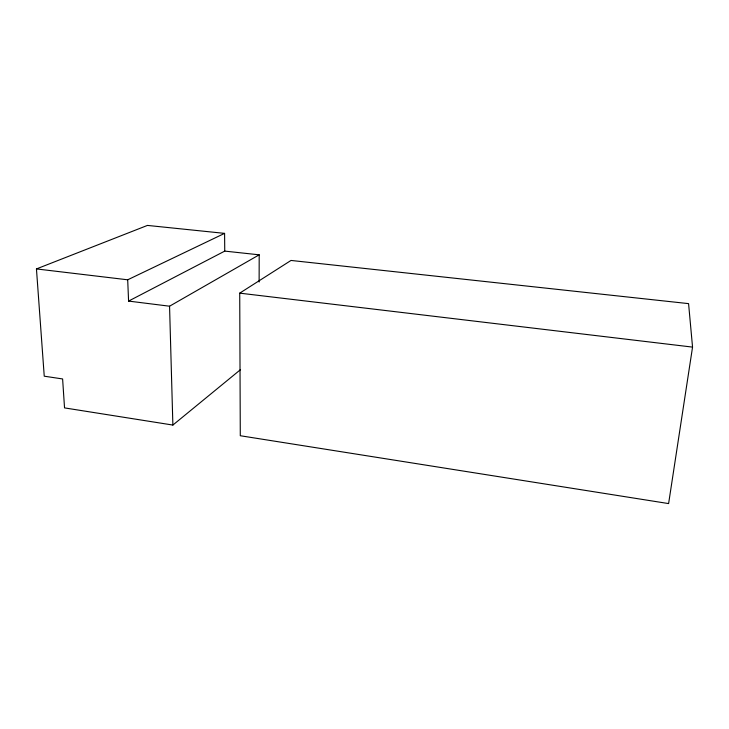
<?xml version="1.0" encoding="UTF-8"?>
<svg xmlns="http://www.w3.org/2000/svg" width="729" height="729" viewBox="0 0 729 729"><rect width="100%" height="100%" fill="white"/><g stroke="black" fill="none" stroke-linecap="round" stroke-linejoin="round"><path stroke-width="1.09" d="M259.123 282.014L259.196 254.822L224.751 251.104L128.586 301.086L127.693 279.799L224.587 233.371L224.751 251.104M692.55 347.104L668.611 503.584L240.288 435.732L239.723 293.149L291.017 260.444L688.577 303.628L692.55 347.104L239.723 293.149M224.587 233.371L147.44 225.416L36.45 268.928L44.241 376.191L62.612 378.952L64.535 407.894L172.882 425.062L240.497 369.639M128.586 301.086L169.556 306.207L259.196 254.822M36.45 268.928L127.693 279.799M169.556 306.207L172.882 425.062"/></g></svg>
